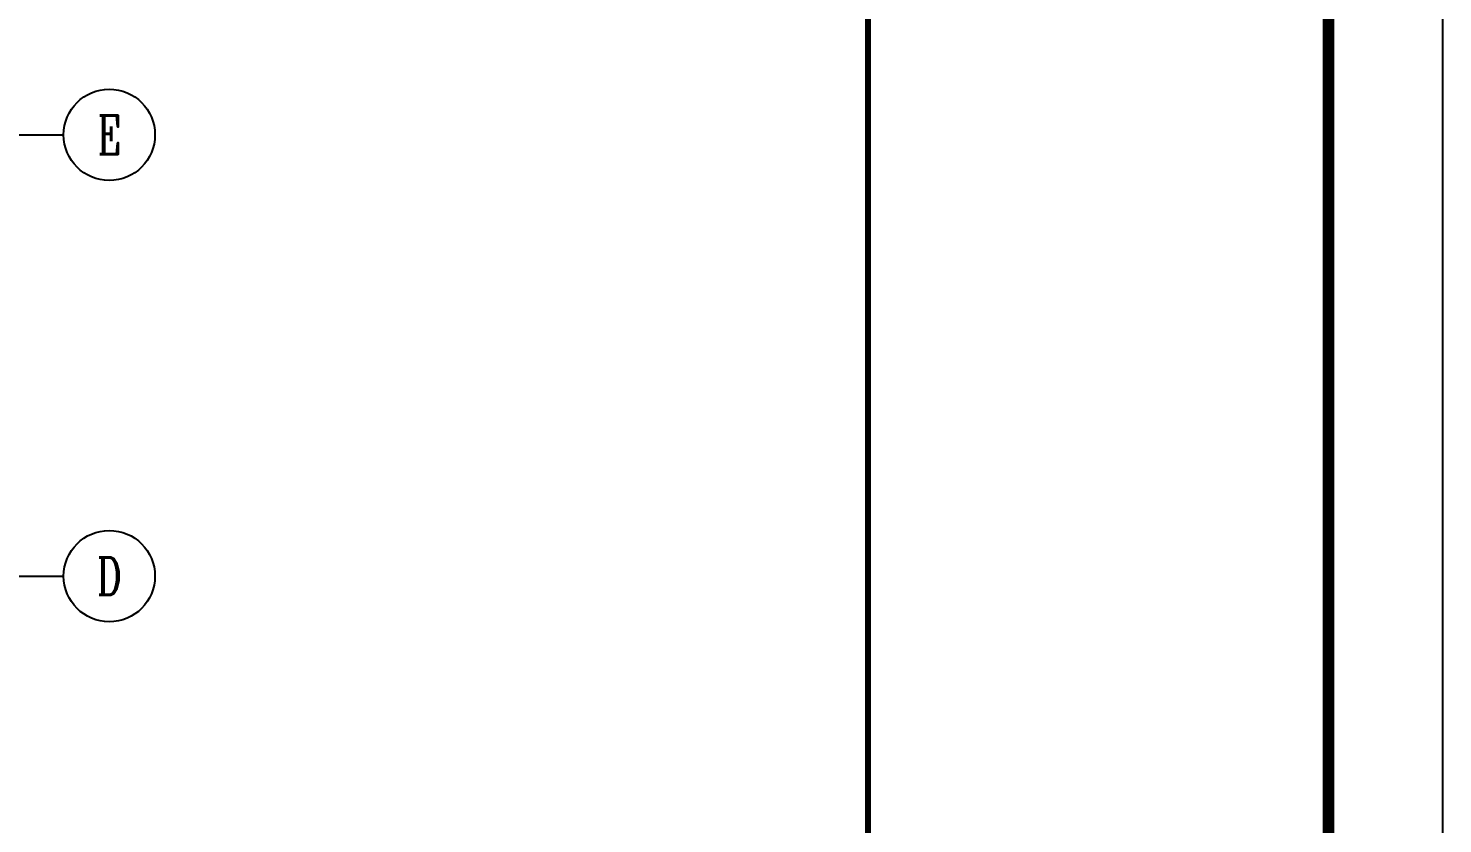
# Model space of a CAD drawing. Extents: x 33088 to 140010, y 13737 to 369010.
# Drawn here: x 103810 to 122393, y 111381 to 121835 of the extents above; entities that cross this region are included whole.
import ezdxf
from ezdxf.enums import TextEntityAlignment as Align

# ---------------------------------------------------------------- set-up
doc = ezdxf.new("R2010")
doc.units = 0
doc.header["$LTSCALE"] = 1000
doc.header["$MEASUREMENT"] = 0
doc.layers.get('0').update_dxf_attribs({"linetype": 'CONTINUOUS'})
for name, color, linetype in [('AXIS', 3, 'CONTINUOUS'), ('AXIS_TEXT', 7, 'CONTINUOUS'), ('PP-PM-TK', 7, 'CONTINUOUS'), ('PUB_TITLE', 4, 'CONTINUOUS')]:
    doc.layers.add(name, color=color, linetype=linetype)
doc.styles.add('_TCH_AXIS', font='COMPLEX', dxfattribs={"bigfont": 'GBCBIG'})
doc.styles.add('COMPLEX', font='COMPLEX')

# ---------------------------------------------------------------- blocks, each defined once
blk = doc.blocks.new('_AXISO')
blk.add_circle((0, 0), 0.5)
at = {"layer": 'AXIS_TEXT', "style": 'COMPLEX', "width": 1.041667}
blk.add_attdef('A', text='', height=0.56, dxfattribs=at).set_placement((-0.25, -0.28), (0.25, -0.28), align=Align.FIT)
blk = doc.blocks.new('DF212R')
at = {"layer": 'AXIS', "color": 8}
for p, q in [((208543.5, 258615), (214543.5, 258615)), ((208543.5, 252815), (214543.5, 252815))]:
    blk.add_line(p, q, dxfattribs=at)
ref = blk.add_blockref('_AXISO', (215143.5, 258615), dxfattribs=dict(at, xscale=1200, yscale=1200, zscale=1200))
ref.add_attrib('A', 'E', dxfattribs={"layer": 'AXIS_TEXT', "color": 8, "height": 506.1, "style": '_TCH_AXIS', "width": 0.8125}).set_placement((214986.8, 258362), (215300.1, 258362), align=Align.FIT)
ref = blk.add_blockref('_AXISO', (215143.5, 252815), dxfattribs=dict(at, xscale=1200, yscale=1200, zscale=1200))
ref.add_attrib('A', 'D', dxfattribs={"layer": 'AXIS_TEXT', "color": 8, "height": 493.2, "style": '_TCH_AXIS', "width": 0.823529}).set_placement((214979.1, 252568.5), (215307.9, 252568.5), align=Align.FIT)

msp = doc.modelspace()

# ---------------------------------------------------------------- linework, layer by layer
at = {"layer": 'PP-PM-TK', "color": 4, "const_width": 77}
msp.add_lwpolyline([(114843, 143129), (114843, 83129)], dxfattribs=at)
at = {"layer": 'PUB_TITLE'}
msp.add_lwpolyline([(33293, 81629), (122393, 81629), (122393, 144629), (33293, 144629)], close=True, dxfattribs=at)
at = {"layer": 'PUB_TITLE', "const_width": 150}
msp.add_lwpolyline([(37043, 83129), (120893, 83129), (120893, 143129), (37043, 143129)], close=True, dxfattribs=at)

# ---------------------------------------------------------------- block references
msp.add_blockref('DF212R', (-110269, -138180))

doc.saveas('drawing.dxf')
